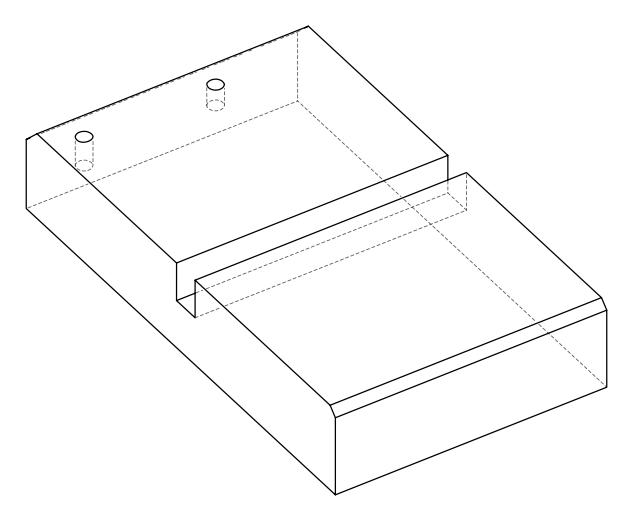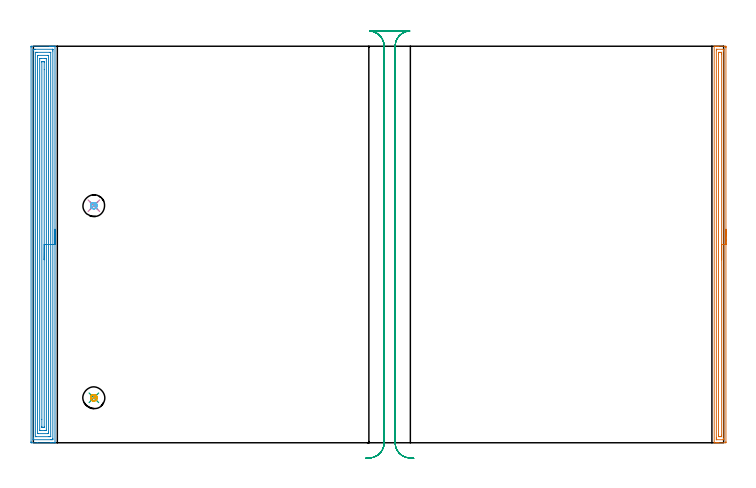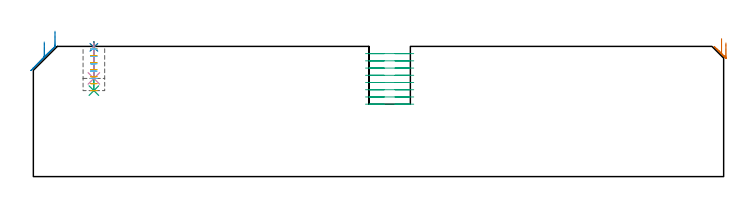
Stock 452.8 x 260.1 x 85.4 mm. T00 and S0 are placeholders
(PLAN: 9 operations, 4 tool changes, 30.5 min)
(1 SPOT_DRILL | STEP1POCKET | NXT0321_9005460120000 | 0.03 min | 3 mm3)
(2 SPOT_DRILL_1 | STEP1POCKET_1 | NXT0321_9005460120000 | 0.03 min | 2 mm3)
(3 DRILL_BLIND_HOLE_INTO_CENTER | STEP1POCKET | NXT0301_128 | 0.13 min | 3143 mm3)
(4 DRILL_BLIND_HOLE_INTO_CENTER_1 | STEP1POCKET_1 | NXT0301_128 | 0.09 min | 2242 mm3)
(5 MILL_ROUGH_BLIND_HOLE_CONTOUR | STEP1POCKET | NXT0201_013 | Spiral | 0.61 min | 1440 mm3)
(6 MILL_ROUGH_BLIND_HOLE_CONTOUR_1 | STEP1POCKET_1 | NXT0201_013 | Spiral | 0.44 min | 1077 mm3)
(7 AREA_MILL | FG_CHAMFER_SURFACE | UGT0205_001 | 6.45 min | 7711 mm3)
(8 AREA_MILL_1 | FG_CHAMFER_SURFACE_1 | UGT0205_001 | 12.75 min | 32050 mm3)
(9 MILL_RECTANGULAR_SLOT | SLOT_RECTANGULAR | UGT0201_094 | Follow Part, ap 5, ae 75% | 9.93 min | 268142 mm3)
(TOOL NXT0321_9005460120000 | NC Spot Drill, 142deg, 12mm, Carbide, Uncoated | D12 PA142 FL30 Z2)
(TOOL NXT0301_128 | Carbide Drill 12mm [861.1-1200-036A1-GP GC34] | D12 PA150 FL37.4 Z2)
(TOOL NXT0201_013 | ENDMILL 10mm | D10 FL30 Z4)
(TOOL UGT0205_001 | Chamfer Mill 20 x 3 x 45 deg. | D20 FL50 Z2)
(TOOL UGT0201_094 | End mill 20 mm | D20 FL38 Z4)
(OP 1 SPOT_DRILL)
G17 G21 G94 G90
T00 M6
G54
G17 G0 G90 X39.7 Y29.5 S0 M3
G43 Z95.4 H0
G94 G81 G98 Z84.789 F250. R88.4
G80
M5
M2
(OP 2 SPOT_DRILL_1)
G17 G21 G94 G90
T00 M6
G54
G17 G0 G90 X39.7 Y155.5 S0 M3
G43 Z95.4 H0
G94 G81 G98 Z84.789 F250. R88.4
G80
M5
M2
(OP 3 DRILL_BLIND_HOLE_INTO_CENTER)
G17 G21 G94 G90
T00 M6
G54
G17 G0 G90 X39.7 Y29.5 S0 M3
G43 Z95.4 H1
G94 G81 G98 Z56.4 F250. R87.4
G80
M5
M2
(OP 4 DRILL_BLIND_HOLE_INTO_CENTER_1)
G17 G21 G94 G90
T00 M6
G54
G17 G0 G90 X39.7 Y155.5 S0 M3
G43 Z95.4 H1
G94 G81 G98 Z64.4 F250. R87.4
G80
M5
M2
(OP 5 MILL_ROUGH_BLIND_HOLE_CONTOUR)
G17 G21 G94 G90
T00 M6
G54
G17 G0 G90 X39.7 Y29.5 S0 M3
G43 Z95.4 H0
Z83.829
G94 G3 X40.129 Y31.171 R0.891 F250.
X37.86 Y30.512 R1.671
X38.688 Y27.66 R2.1
X37.86 Y30.512 R-2.1
X38.274 Y29.086 R1.05
X39.7 Y29.5 R1.05
G0 Z79.257
G3 X40.129 Y31.171 R0.891
X37.86 Y30.512 R1.671
X38.688 Y27.66 R2.1
X37.86 Y30.512 R-2.1
X38.274 Y29.086 R1.05
X39.7 Y29.5 R1.05
G0 Z74.686
G3 X40.129 Y31.171 R0.891
X37.86 Y30.512 R1.671
X38.688 Y27.66 R2.1
X37.86 Y30.512 R-2.1
X38.274 Y29.086 R1.05
X39.7 Y29.5 R1.05
G0 Z70.114
G3 X40.129 Y31.171 R0.891
X37.86 Y30.512 R1.671
X38.688 Y27.66 R2.1
X37.86 Y30.512 R-2.1
X38.274 Y29.086 R1.05
X39.7 Y29.5 R1.05
G0 Z65.543
G3 X40.129 Y31.171 R0.891
X37.86 Y30.512 R1.671
X38.688 Y27.66 R2.1
X37.86 Y30.512 R-2.1
X38.274 Y29.086 R1.05
X39.7 Y29.5 R1.05
G0 Z60.971
G3 X40.129 Y31.171 R0.891
X37.86 Y30.512 R1.671
X38.688 Y27.66 R2.1
X37.86 Y30.512 R-2.1
X38.274 Y29.086 R1.05
X39.7 Y29.5 R1.05
G0 Z56.4
G3 X40.129 Y31.171 R0.891
X37.86 Y30.512 R1.671
X38.688 Y27.66 R2.1
X37.86 Y30.512 R-2.1
X38.274 Y29.086 R1.05
X39.7 Y29.5 R1.05
G0 Z95.4
M5
M2
(OP 6 MILL_ROUGH_BLIND_HOLE_CONTOUR_1)
G17 G21 G94 G90
T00 M6
G54
G17 G0 G90 X39.7 Y155.5 S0 M3
G43 Z95.4 H0
Z83.6
G94 G3 X40.129 Y157.171 R0.891 F250.
X37.86 Y156.512 R1.671
X38.688 Y153.66 R2.1
X37.86 Y156.512 R-2.1
X38.274 Y155.086 R1.05
X39.7 Y155.5 R1.05
G0 Z78.8
G3 X40.129 Y157.171 R0.891
X37.86 Y156.512 R1.671
X38.688 Y153.66 R2.1
X37.86 Y156.512 R-2.1
X38.274 Y155.086 R1.05
X39.7 Y155.5 R1.05
G0 Z74.
G3 X40.129 Y157.171 R0.891
X37.86 Y156.512 R1.671
X38.688 Y153.66 R2.1
X37.86 Y156.512 R-2.1
X38.274 Y155.086 R1.05
X39.7 Y155.5 R1.05
G0 Z69.2
G3 X40.129 Y157.171 R0.891
X37.86 Y156.512 R1.671
X38.688 Y153.66 R2.1
X37.86 Y156.512 R-2.1
X38.274 Y155.086 R1.05
X39.7 Y155.5 R1.05
G0 Z64.4
G3 X40.129 Y157.171 R0.891
X37.86 Y156.512 R1.671
X38.688 Y153.66 R2.1
X37.86 Y156.512 R-2.1
X38.274 Y155.086 R1.05
X39.7 Y155.5 R1.05
G0 Z95.4
M5
M2
(OP 7 AREA_MILL)
G17 G21 G94 G90
T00 M6
G54
G17 G0 G90 X454.3 Y140.05 S1061 M3
G43 Z95.4 H0
Z87.7
G94 G1 Y140.012 Z86.828 F250.
Y139.898 Z85.964
Y139.709 Z85.112
Y139.447 Z84.28
Y139.113 Z83.474
Y138.71 Z82.7
Y138.241 Z81.964
Y137.71 Z81.272
Y137.121 Z80.629
Y136.478 Z80.04
Y135.786 Z79.508
Y135.05 Z79.04
Y134.276 Z78.637
Y133.47 Z78.303
Y132.638 Z78.041
Y131.786 Z77.852
Y130.922 Z77.738
Y130.05 Z77.7
Y0.609
X454.298 Y0.251 Z77.701
X454.293 Y0.01 Z77.704
X453.948 Y0. Z78.049
X449.576 Z82.418
X449.02 Z82.977
X448.701 Z83.295
X448.145 Z83.851
X447.827 Z84.168
X446.857 Z85.143
X446.728 Z85.264
X446.711 Y0.001 Z85.28
X446.602 Y0.01 Z85.388
X446.6 Y0.163 Z85.4
Y259.938
X446.602 Y260.09 Z85.388
X446.727 Y260.098 Z85.265
X446.857 Y260.1 Z85.143
X447.19 Z84.809
X447.827 Z84.168
X449.02 Z82.977
X449.576 Z82.418
X453.67 Z78.327
X453.948 Y260.097 Z78.049
X454.293 Y260.09 Z77.704
X454.298 Y259.848 Z77.701
X454.3 Y259.491 Z77.7
Y259.131
Y130.05
X452.886 Z79.114
X452.885 Y2.586 Z79.115
X452.884 Y2.394 Z79.116
X452.88 Y2.044 Z79.12
X452.878 Y2.01 Z79.122
X452.816 Y2.006 Z79.184
X452.714 Y2.002 Z79.286
X452.585 Y2. Z79.415
X448.212 Y2.001 Z83.788
X448.065 Y2.006 Z83.935
X448.038 Y2.01 Z83.962
X448.021 Y2.017 Z83.979
X448.019 Y2.049 Z83.981
X448.016 Y2.201 Z83.984
X448.015 Y2.394 Z83.985
X448.014 Y3.096 Z83.986
X448.015 Y257.514 Z83.985
X448.016 Y257.706 Z83.984
X448.02 Y258.055 Z83.98
X448.022 Y258.09 Z83.978
X448.084 Y258.094 Z83.916
X448.186 Y258.098 Z83.814
X448.315 Y258.1 Z83.685
X452.688 Y258.099 Z79.312
X452.835 Y258.094 Z79.165
X452.862 Y258.09 Z79.138
X452.879 Y258.083 Z79.121
X452.88 Y258.051 Z79.12
X452.884 Y257.899 Z79.116
X452.885 Y257.706 Z79.115
X452.886 Y257.004 Z79.114
Y130.05
X451.472 Z80.528
Y4.922
X451.469 Y4.18 Z80.531
X451.467 Y4.034 Z80.533
X451.465 Y4.015 Z80.535
X451.455 Y4.01 Z80.545
X451.412 Y4.005 Z80.588
X451.324 Y4.002 Z80.676
X450.626 Y4. Z81.374
X449.752 Z82.248
X449.576 Y4.001 Z82.424
X449.517 Y4.002 Z82.483
X449.47 Y4.006 Z82.53
X449.443 Y4.009 Z82.557
X449.435 Y4.032 Z82.565
X449.432 Y4.18 Z82.568
X449.43 Y4.329 Z82.57
X449.429 Y5.072 Z82.571
X449.428 Y5.223 Z82.572
Y255.178
X449.431 Y255.92 Z82.569
X449.433 Y256.066 Z82.567
X449.435 Y256.085 Z82.565
X449.445 Y256.09 Z82.555
X449.488 Y256.095 Z82.512
X449.576 Y256.098 Z82.424
X450.274 Y256.1 Z81.726
X451.148 Z80.852
X451.324 Y256.099 Z80.676
X451.383 Y256.098 Z80.617
X451.43 Y256.094 Z80.57
X451.457 Y256.091 Z80.543
X451.465 Y256.068 Z80.535
X451.468 Y255.92 Z80.532
X451.47 Y255.771 Z80.53
X451.471 Y255.028 Z80.529
X451.472 Y254.877 Z80.528
Y130.05
Y129.178 Z80.566
Y128.313 Z80.68
Y127.462 Z80.869
Y126.63 Z81.131
Y125.824 Z81.465
Y125.05 Z81.868
Y124.314 Z82.337
Y123.622 Z82.868
Y122.979 Z83.457
Y122.39 Z84.101
Y121.858 Z84.793
Y121.39 Z85.528
Y120.987 Z86.302
Y120.653 Z87.108
Y120.391 Z87.94
Y120.202 Z88.792
Y120.088 Z89.657
Y120.05 Z90.528
G0 Z95.4
M5
M2
(OP 8 AREA_MILL_1)
G17 G21 G94 G90
T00 M6
G54
G17 G0 G90 X14.2 Y140.05 S1061 M3
G43 Z95.4 H0
G94 G1 Y140.012 Z94.528 F250.
Y139.898 Z93.663
Y139.709 Z92.812
Y139.447 Z91.98
Y139.113 Z91.174
Y138.71 Z90.4
Y138.242 Z89.664
Y137.71 Z88.972
Y137.121 Z88.329
Y136.478 Z87.739
Y135.786 Z87.208
Y135.05 Z86.74
Y134.276 Z86.337
Y133.47 Z86.003
Y132.638 Z85.741
Y131.786 Z85.552
Y130.922 Z85.438
Y130.05 Z85.4
Y0.163
X14.198 Y0.01 Z85.388
X14.059 Y0.003 Z85.252
X13.914 Y0. Z85.113
X13.568 Z84.768
X12.93 Z84.124
X11.733 Z82.93
X11.175 Z82.369
X2.542 Z73.739
X-1.107 Z70.09
X-1.389 Y0.003 Z69.808
X-1.492 Y0.01 Z69.705
X-1.499 Y0.115 Z69.699
X-1.5 Y0.609 Z69.7
Y259.491
X-1.495 Y259.989 Z69.703
X-1.492 Y260.09 Z69.706
X-1.386 Y260.1 Z69.811
X10.577 Z81.772
X11.175 Z82.369
X11.733 Z82.93
X12.052 Z83.248
X12.61 Z83.806
X12.93 Z84.124
X13.569 Z84.768
X13.914 Z85.113
X14.059 Y260.097 Z85.251
X14.198 Y260.09 Z85.388
X14.2 Y259.937 Z85.4
Y130.05
X12.786 Z83.986
X12.785 Y2.542 Z83.985
X12.784 Y2.394 Z83.984
X12.779 Y2.031 Z83.979
X12.43 Y2.009 Z83.63
X12.052 Y2.004 Z83.252
X11.562 Y2. Z82.762
X0.157 Z71.357
X-0.017 Y2.003 Z71.183
X-0.046 Y2.005 Z71.154
X-0.073 Y2.009 Z71.127
X-0.079 Y2.045 Z71.121
X-0.084 Y2.246 Z71.116
X-0.085 Y2.394 Z71.115
X-0.086 Y3.141 Z71.114
X-0.085 Y257.558 Z71.115
X-0.084 Y257.706 Z71.116
X-0.079 Y258.069 Z71.121
X0.269 Y258.091 Z71.469
X0.648 Y258.096 Z71.848
X1.138 Y258.1 Z72.338
X12.543 Z83.743
X12.717 Y258.097 Z83.917
X12.746 Y258.095 Z83.946
X12.773 Y258.091 Z83.973
X12.779 Y258.055 Z83.979
X12.783 Y257.854 Z83.983
X12.785 Y257.706 Z83.985
X12.786 Y256.959 Z83.986
Y130.05
X11.371 Z82.571
Y4.18
X11.37 Y4.08 Z82.57
X11.367 Y4.031 Z82.567
X11.365 Y4.013 Z82.565
X11.344 Y4.007 Z82.544
X11.175 Y4.004 Z82.375
X10.474 Y4. Z81.674
X10.298 Z81.498
X1.701 Y4.001 Z72.901
X1.525 Y4.004 Z72.725
X1.349 Y4.01 Z72.549
X1.335 Y4.012 Z72.535
X1.333 Y4.025 Z72.533
X1.33 Y4.06 Z72.53
X1.329 Y4.113 Z72.529
X1.328 Y4.18 Z72.528
X1.329 Y255.92 Z72.529
X1.33 Y256.02 Z72.53
X1.333 Y256.069 Z72.533
X1.335 Y256.087 Z72.535
X1.355 Y256.093 Z72.555
X1.525 Y256.096 Z72.725
X2.226 Y256.1 Z73.426
X2.402 Z73.602
X10.999 Y256.099 Z82.199
X11.175 Y256.096 Z82.375
X11.351 Y256.09 Z82.551
X11.365 Y256.088 Z82.565
X11.367 Y256.075 Z82.567
X11.37 Y256.04 Z82.57
X11.371 Y255.987 Z82.571
Y255.92
Y130.05
X9.957 Z81.157
X9.956 Y6.858 Z81.156
X9.953 Y6.315 Z81.153
X9.95 Y6.13 Z81.15
X9.941 Y6.01 Z81.141
X9.386 Y6. Z80.586
X3.245 Z74.445
X2.859 Y6.006 Z74.059
X2.764 Y6.01 Z73.964
X2.749 Y6.013 Z73.949
X2.747 Y6.027 Z73.947
X2.744 Y6.06 Z73.944
X2.743 Y6.132 Z73.943
Y253.242
X2.746 Y253.785 Z73.946
X2.75 Y253.97 Z73.95
X2.759 Y254.09 Z73.959
X3.314 Y254.1 Z74.514
X9.455 Z80.655
X9.841 Y254.094 Z81.041
X9.936 Y254.09 Z81.136
X9.951 Y254.087 Z81.151
X9.953 Y254.073 Z81.153
X9.955 Y254.04 Z81.155
X9.957 Y253.968 Z81.157
Y130.05
X8.543 Z79.743
X8.542 Y8.197 Z79.742
X8.541 Y8.085 Z79.741
X8.539 Y8.031 Z79.739
X8.537 Y8.011 Z79.737
X8.508 Y8.009 Z79.708
X8.296 Y8.002 Z79.496
X7.666 Y8. Z78.866
X7.421 Z78.621
X4.788 Z75.988
X4.295 Y8.005 Z75.495
X4.181 Y8.009 Z75.381
X4.163 Y8.011 Z75.363
X4.161 Y8.031 Z75.361
X4.159 Y8.085 Z75.359
X4.158 Y8.197 Z75.358
Y251.903
X4.159 Y252.015 Z75.359
X4.161 Y252.069 Z75.361
X4.163 Y252.089 Z75.363
X4.192 Y252.091 Z75.392
X4.404 Y252.098 Z75.604
X5.034 Y252.1 Z76.234
X5.279 Z76.479
X7.666 Z78.866
X7.911 Z79.111
X8.405 Y252.095 Z79.605
X8.518 Y252.091 Z79.718
X8.537 Y252.089 Z79.737
X8.538 Y252.069 Z79.738
X8.541 Y252.015 Z79.741
X8.542 Y251.903 Z79.742
X8.543 Y130.05 Z79.743
X7.129 Z78.329
X7.128 Y10.429 Z78.328
X7.127 Y10.084 Z78.327
X7.124 Y10.034 Z78.324
X7.122 Y10.012 Z78.322
X7.104 Y10.009 Z78.304
X6.999 Y10.004 Z78.199
X6.789 Y10.001 Z77.989
X6.332 Y10. Z77.532
X5.911 Y10.001 Z77.111
X5.771 Y10.002 Z76.971
X5.659 Y10.006 Z76.859
X5.59 Y10.01 Z76.79
X5.578 Y10.084 Z76.778
X5.574 Y10.429 Z76.774
X5.572 Y10.774 Z76.772
X5.571 Y15.378 Z76.771
Y249.671
X5.573 Y250.016 Z76.773
X5.575 Y250.066 Z76.775
X5.577 Y250.088 Z76.777
X5.596 Y250.091 Z76.796
X5.701 Y250.096 Z76.901
X5.911 Y250.099 Z77.111
X6.368 Y250.1 Z77.568
X6.789 Y250.099 Z77.989
X6.929 Y250.098 Z78.129
X7.041 Y250.094 Z78.241
X7.11 Y250.09 Z78.31
X7.122 Y250.016 Z78.322
X7.125 Y249.671 Z78.325
X7.128 Y249.326 Z78.328
X7.129 Y244.733 Z78.329
Y130.05
Y129.178 Z78.367
Y128.314 Z78.481
Y127.462 Z78.67
Y126.63 Z78.932
Y125.824 Z79.266
Y125.05 Z79.669
Y124.314 Z80.137
Y123.622 Z80.668
Y122.979 Z81.258
Y122.39 Z81.901
Y121.858 Z82.593
Y121.39 Z83.329
Y120.987 Z84.103
Y120.653 Z84.909
Y120.391 Z85.741
Y120.202 Z86.592
Y120.088 Z87.457
Y120.05 Z88.329
G0 Z95.4
M5
M2
(OP 9 MILL_RECTANGULAR_SLOT)
G17 G21 G94 G90
T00 M6
G54
G17 G0 G90 X249.517 Y-10.202 S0 M3
G43 Z95.4 H0
Z80.662
G94 G1 X246.526 Y-9.97 F250.
G2 X237.3 Y0. R10. F500.
G1 Y260.1
G2 X246.853 Y270.09 R10.
G1 X220.547
G2 X230.1 Y260.1 R10.
G1 Y0.
G2 X220.874 Y-9.97 R10.
G1 X217.883 Y-10.202 F250.
G0 X249.517 Z75.925
G1 X246.526 Y-9.97
G2 X237.3 Y0. R10. F500.
G1 Y260.1
G2 X246.853 Y270.09 R10.
G1 X220.547
G2 X230.1 Y260.1 R10.
G1 Y0.
G2 X220.874 Y-9.97 R10.
G1 X217.883 Y-10.202 F250.
G0 X249.517 Z71.187
G1 X246.526 Y-9.97
G2 X237.3 Y0. R10. F500.
G1 Y260.1
G2 X246.853 Y270.09 R10.
G1 Y270.1
X220.547
Y270.09
G2 X230.1 Y260.1 R10.
G1 Y0.
G2 X220.874 Y-9.97 R10.
G1 X217.883 Y-10.202 F250.
G0 X249.517 Z66.45
G1 X246.526 Y-9.97
G2 X237.3 Y0. R10. F500.
G1 Y260.1
G2 X246.853 Y270.09 R10.
G1 X220.547
G2 X230.1 Y260.1 R10.
G1 Y0.
G2 X220.874 Y-9.97 R10.
G1 X217.883 Y-10.202 F250.
G0 X249.517 Z61.712
G1 X246.526 Y-9.97
G2 X237.3 Y0. R10. F500.
G1 Y260.1
G2 X246.853 Y270.09 R10.
G1 X220.547
G2 X230.1 Y260.1 R10.
G1 Y0.
G2 X220.874 Y-9.97 R10.
G1 X217.883 Y-10.202 F250.
G0 X249.517 Z56.975
G1 X246.526 Y-9.97
G2 X237.3 Y0. R10. F500.
G1 Y260.1
G2 X246.853 Y270.09 R10.
G1 X220.547
G2 X230.1 Y260.1 R10.
G1 Y0.
G2 X220.874 Y-9.97 R10.
G1 X217.883 Y-10.202 F250.
G0 X249.517 Z52.237
G1 X246.526 Y-9.97
G2 X237.3 Y0. R10. F500.
G1 Y260.1
G2 X246.853 Y270.09 R10.
G1 X220.547
G2 X230.1 Y260.1 R10.
G1 Y0.
G2 X220.874 Y-9.97 R10.
G1 X217.883 Y-10.202 F250.
G0 X249.517 Z47.5
G1 X246.526 Y-9.97
G2 X237.3 Y0. R10. F500.
G1 Y260.1
G2 X246.853 Y270.09 R10.
G1 X220.547
G2 X230.1 Y260.1 R10.
G1 Y0.
G2 X220.874 Y-9.97 R10.
G1 X217.883 Y-10.202 F250.
G0 Z95.4
M5
M2
